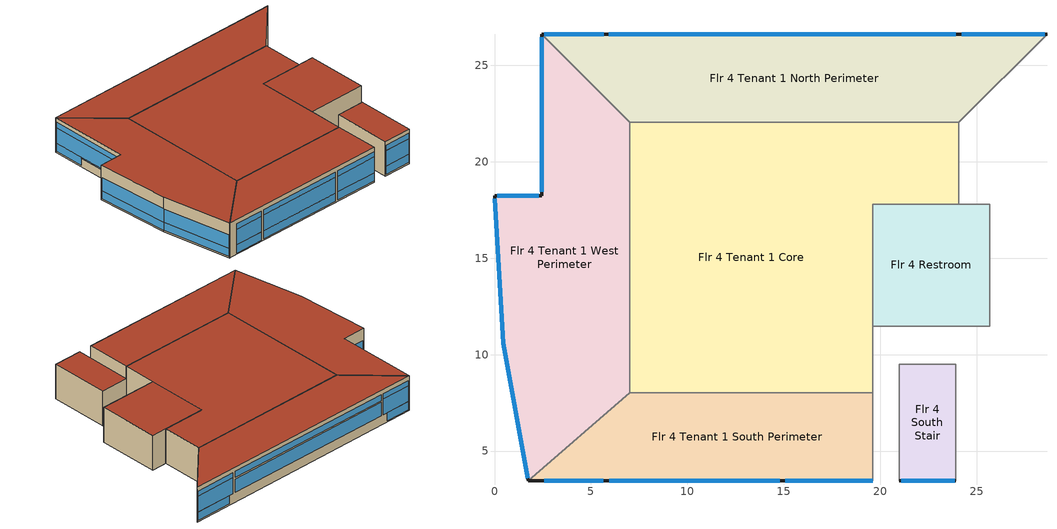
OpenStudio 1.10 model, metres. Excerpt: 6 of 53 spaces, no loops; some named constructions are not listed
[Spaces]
Flr 4 Tenant 1 West Perimeter
 floor to Flr 3 Tenant 1 West Perimeter: 2.44,26.62 7.01,22.05 7.01,8.03 1.75,3.45 0.45,10.59 0,18.24 2.44,18.24 z12.34
 wall outside: 2.44,26.62 2.44,18.24 0,18.24 0.45,10.59 1.75,3.45 z12.34:16.04
 wall to Flr 4 Tenant 1 North Perimeter: 7.01,22.05 2.44,26.62 z12.34:16.04
 wall to Flr 4 Tenant 1 Core: 7.01,8.03 7.01,22.05 z12.34:16.04
 wall to Flr 4 Tenant 1 South Perimeter: 1.75,3.45 7.01,8.03 z12.34:16.04
 window (GL-3 Glazing Proposed): 0.01,18.09 0.45,10.59 / 0.45,10.58 1.73,3.58 z13.36:14.78; 2.44,26.47 2.44,18.45 z15.04:15.6; 2.44,26.47 2.44,18.45 z13.36:15.04; 2.44,26.47 2.44,23.36 z12.5:13.35; 2.44,23.33 2.44,18.45 z13.26:13.35
 window (Glazing Spandrel Panel Proposed): 0.01,18.09 0.45,10.59 / 0.45,10.58 1.73,3.58 z12.5:13.35; 2.29,18.24 0.15,18.24 z12.5:13.36
 window (GL-2 Glazing Proposed): 2.29,18.24 0.15,18.24 z13.36:14.78
 roof outside: 1.75,3.45 7.01,8.03 7.01,22.05 2.44,26.62 2.44,18.24 0,18.24 0.45,10.59 z16.04
Flr 4 South Stair
 floor to Flr 3 South Stair: 23.93,9.5 23.93,3.45 20.98,3.45 20.98,9.5 z12.34
 wall outside: 20.98,3.45 23.93,3.45 z12.34:16.04
 wall to Flr 4 Corridor: 23.93,3.45 23.93,9.5 20.98,9.5 20.98,3.45 z12.34:16.04
 window (GL-2 Glazing Proposed): 21.08,3.45 23.88,3.45 z15.04:15.6; 21.08,3.45 23.88,3.45 z13.36:15.04
 window (Glazing Spandrel Panel Proposed): 21.08,3.45 23.88,3.45 z12.5:13.35
 roof outside: 23.93,3.45 23.93,9.5 20.98,9.5 20.98,3.45 z16.04
Flr 4 Tenant 1 Core
 floor to Flr 3 Tenant 1 Core: 24.08,22.05 24.08,17.81 19.61,17.81 19.61,8.03 7.01,8.03 7.01,22.05 z12.34
 wall to Flr 4 Tenant 1 South Perimeter: 7.01,8.03 19.61,8.03 z12.34:16.04
 wall to Flr 4 Tenant 1 North Perimeter: 24.08,22.05 7.01,22.05 z12.34:16.04
 wall to Flr 4 Tenant 1 East Perimeter: 24.08,17.81 24.08,22.05 z12.34:16.04
 wall to Flr 4 Restroom: 19.61,11.48 19.61,17.81 24.08,17.81 z12.34:16.04
 wall to Flr 4 Corridor: 19.61,8.03 19.61,11.48 z12.34:16.04
 roof outside: 19.61,8.03 19.61,17.81 24.08,17.81 24.08,22.05 7.01,22.05 7.01,8.03 z16.04
Flr 4 Restroom
 floor to Flr 3 Restroom: 25.68,17.81 25.68,11.48 19.61,11.48 19.61,17.81 z12.34
 wall to Flr 4 Corridor: 19.61,11.48 25.68,11.48 25.68,17.81 z12.34:16.04
 wall to Flr 4 Tenant 1 East Perimeter: 25.68,17.81 24.08,17.81 z12.34:16.04
 roof outside: 25.68,11.48 25.68,17.81 19.61,17.81 19.61,11.48 z16.04
Flr 4 Tenant 1 North Perimeter
 floor to Flr 3 Tenant 1 North Perimeter: 28.65,26.62 24.08,22.05 7.01,22.05 2.44,26.62 z12.34
 wall outside: 28.65,26.62 2.44,26.62 z12.34:16.04
 wall to Flr 4 Tenant 1 East Perimeter: 24.08,22.05 28.65,26.62 z12.34:16.04
 window (GL-1 Glazing Proposed): 28.52,26.62 24.23,26.62 / 5.66,26.62 2.57,26.62 z13.36:15.04; 28.52,26.62 24.69,26.62 / 5.18,26.62 2.57,26.62 z12.5:13.35; 23.93,26.62 5.92,26.62 z14.99:15.6; 23.93,26.62 5.92,26.62 z13.36:14.78; 28.52,26.62 24.23,26.62 / 5.66,26.62 2.57,26.62 z15.04:15.6
 roof outside: 24.08,22.05 28.65,26.62 2.44,26.62 7.01,22.05 z16.04
Flr 4 Tenant 1 South Perimeter
 floor to Flr 3 Tenant 1 South Perimeter: 19.61,8.03 19.61,3.45 3.4,3.45 7.01,8.03 z12.34
 floor to Flr 3 Tenant 1 West Perimeter: 7.01,8.03 3.4,3.45 1.75,3.45 z12.34
 wall outside: 1.75,3.45 19.61,3.45 z12.34:16.04
 wall to Flr 4 Corridor: 19.61,3.45 19.61,8.03 z12.34:16.04
 window (Glazing Spandrel Panel Proposed): 5.94,3.45 14.78,3.45 / 2.59,3.45 5.64,3.45 / 15.07,3.45 19.6,3.45 z12.5:13.35
 window (GL-2 Glazing Proposed): 15.07,3.45 19.6,3.45 / 2.59,3.45 5.64,3.45 / 5.94,3.45 14.78,3.45 z13.36:15.04; 2.59,3.45 5.64,3.45 / 15.07,3.45 19.6,3.45 / 5.94,3.45 14.78,3.45 z15.04:15.6
 roof outside: 19.61,3.45 19.61,8.03 7.01,8.03 1.75,3.45 z16.04
[Schedule:Day]
Retail Bldg Occ Rule 1 Day Schedule: 9, 0, 0, 10, 0, 0.1, 12, 0, 0.2, 17, 0, 0.4, 18, 0, 0.2, 19, 0, 0.1, 24, 0, 0
Retail Bldg Occ Rule 2 Day Schedule: 7, 0, 0, 8, 0, 0.1, 9, 0, 0.2, 10, 0, 0.5, 11, 0, 0.6, 17, 0, 0.8, 18, 0, 0.6, 21, 0, 0.2, 22, 0, 0.1, 24, 0, 0
Retail Bldg Light Rule 1 Day Schedule: 8, 0, 0.05, 10, 0, 0.1, 12, 0, 0.4, 17, 0, 0.6, 18, 0, 0.4, 19, 0, 0.2, 24, 0, 0.05
Retail Bldg Light Rule 2 Day Schedule: 7, 0, 0.05, 8, 0, 0.1, 9, 0, 0.3, 10, 0, 0.6, 18, 0, 0.9, 19, 0, 0.5, 21, 0, 0.3, 22, 0, 0.1, 24, 0, 0.05
Retail Infil Half On Rule 1 Day Schedule: 8, 0, 1, 17, 0, 0.5, 24, 0, 1
Retail Infil Half On Rule 2 Day Schedule: 6, 0, 1, 22, 0, 0.5, 24, 0, 1
Retail Bldg Equip Rule 1 Day Schedule: 8, 0, 0.0165, 10, 0, 0.033, 12, 0, 0.066, 17, 0, 0.088, 18, 0, 0.066, 19, 0, 0.044, 24, 0, 0.0165
Retail Bldg Equip Rule 2 Day Schedule: 7, 0, 0.0165, 8, 0, 0.033, 9, 0, 0.055, 10, 0, 0.088, 18, 0, 0.099, 19, 0, 0.077, 21, 0, 0.055, 22, 0, 0.033, 24, 0, 0.0165
Schedule Day 2: 6, 0, 18.33, 22, 0, 21.11, 24, 0, 18.33
Schedule Day 5: 8, 0, 18.33, 19, 0, 21.11, 24, 0, 18.33
Schedule Day 7: 6, 0, 27.78, 22, 0, 23.89, 24, 0, 27.78
Schedule Day 10: 8, 0, 27.78, 19, 0, 23.89, 24, 0, 27.78
Canyon28 Elevator Schedule Sunday: 24, 0, 0
Canyon28 Elevator Schedule Saturday: 9, 0, 0, 14, 0, 0.15, 24, 0, 0
